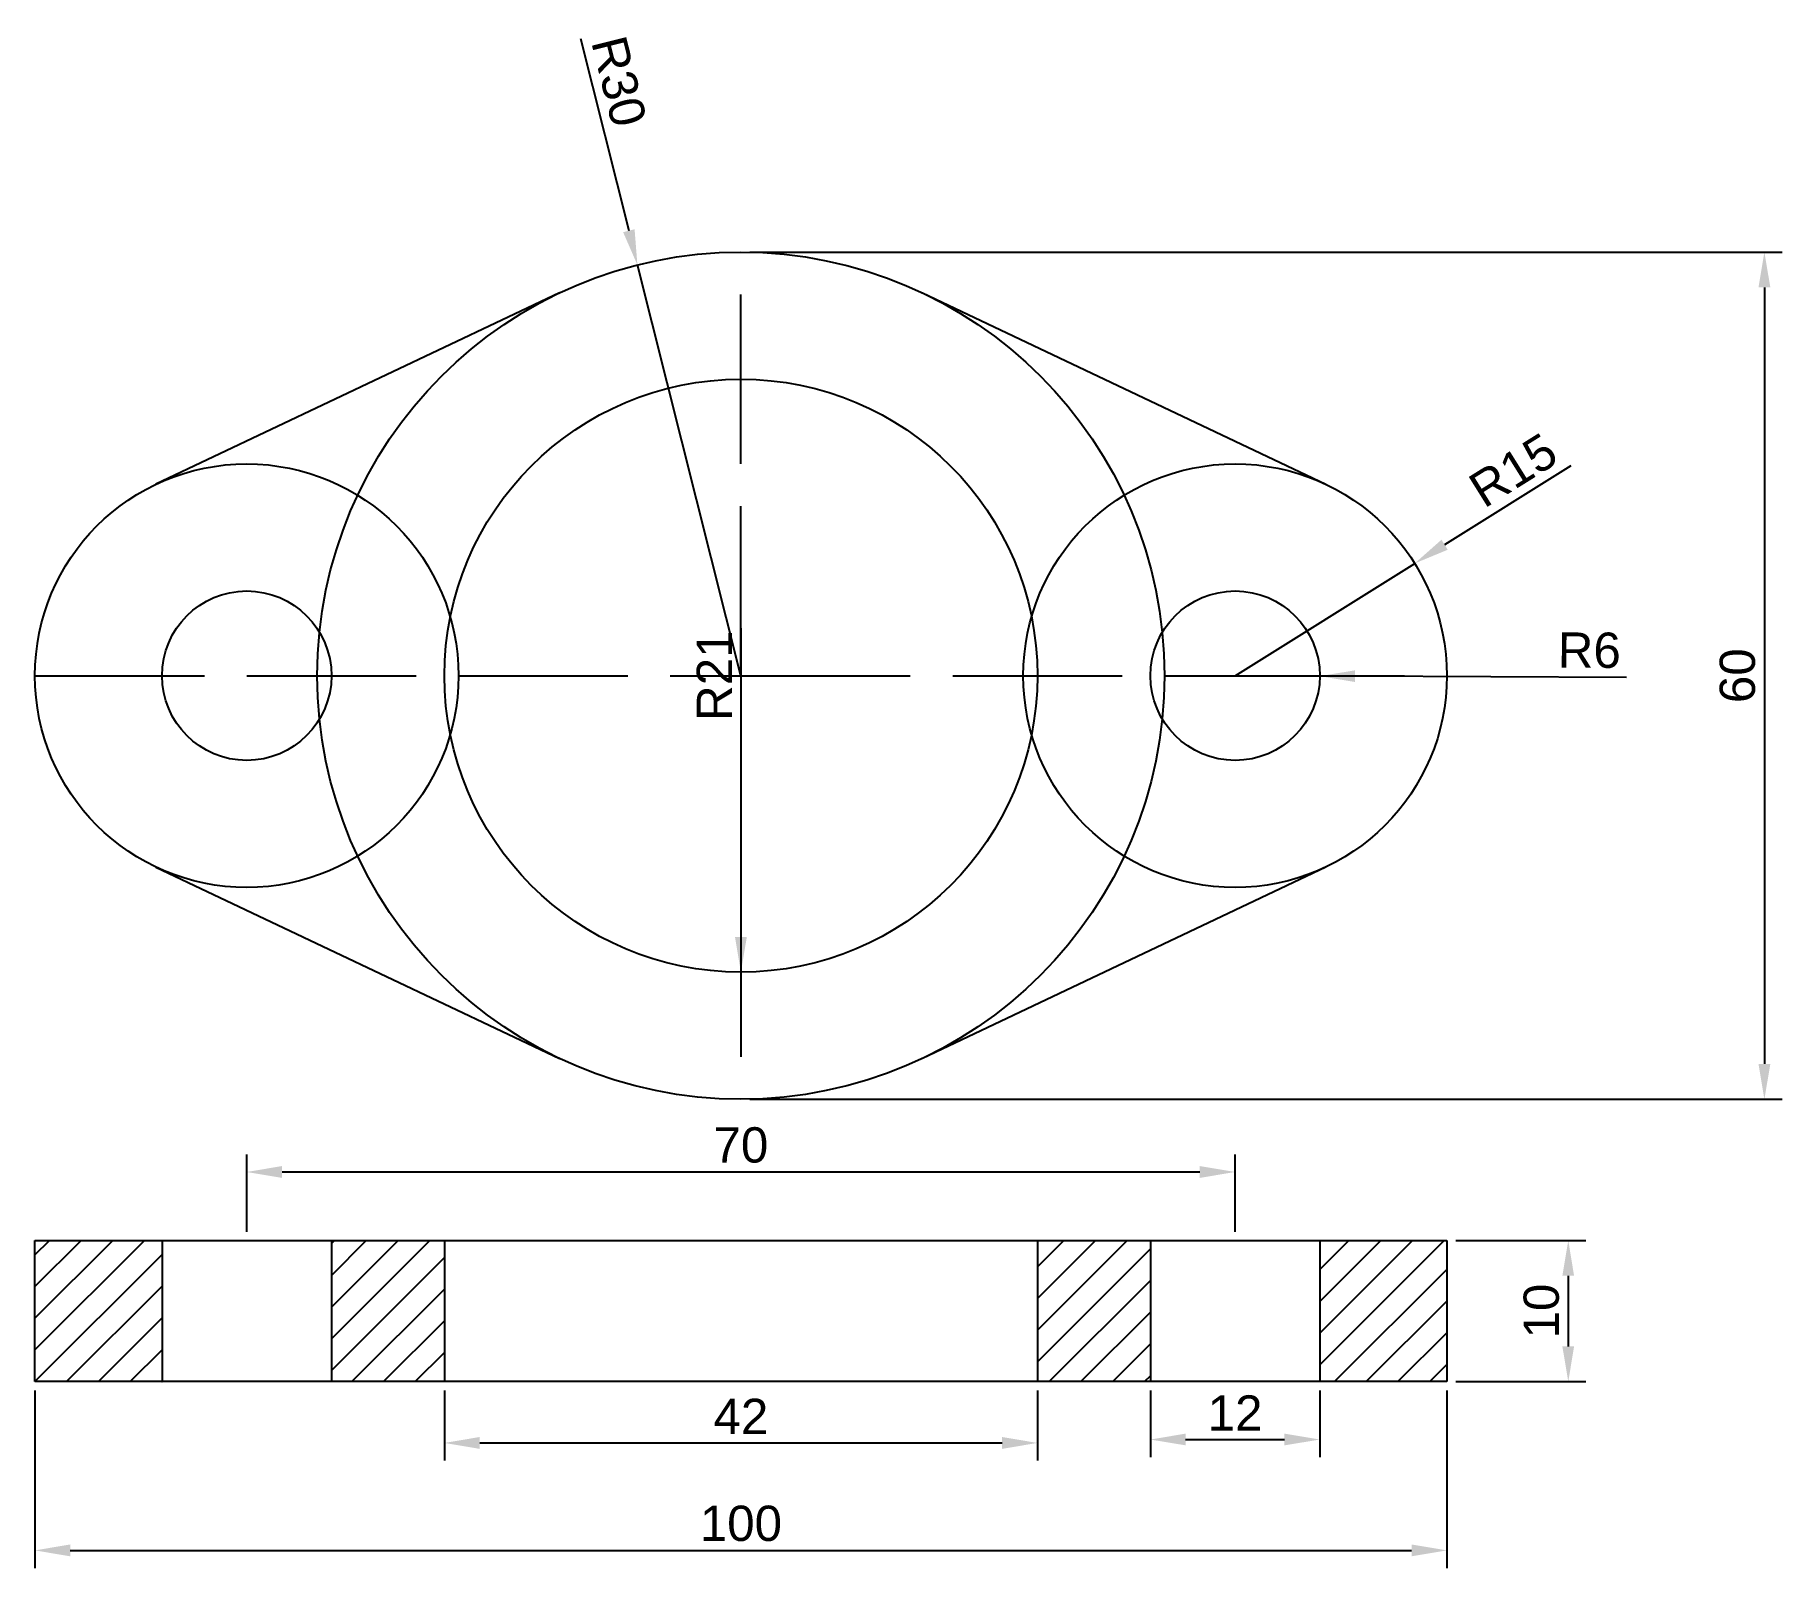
# Model space of a CAD drawing. Header units: centimetres. Extents: x 0 to 124, y -13 to 95.
import ezdxf

# ---------------------------------------------------------------- set-up
doc = ezdxf.new("R2010")
doc.units = ezdxf.units.CM
doc.linetypes.add('ACAD_ISO02W100', pattern=[15, 12, -3])
for name, color, linetype, true_color in [('Cotas', 7, 'Continuous', 0xf50000), ('Guias', 7, 'ACAD_ISO02W100', 0xc2ced6), ('Lineas', 7, 'Continuous', 0xc2ced6), ('Sombreado', 7, 'Continuous', 0x1bdad0)]:
    doc.layers.add(name, color=color, linetype=linetype, true_color=true_color)
doc.styles.get("Standard").update_dxf_attribs({"font": 'arial.ttf'})
doc.dimstyles.new('ISO-25', dxfattribs={"dimtxt": 2.5, "dimasz": 2.5, "dimexe": 1.25, "dimexo": 0.625, "dimtad": 1, "dimtxsty": 'Standard', "dimcen": 2.5, "dimadec": 0, "dimazin": 0, "dimtfac": 1, "dimtmove": 0, "dimatfit": 3, "dimfxl": 1, "dimarcsym": 0})

# ---------------------------------------------------------------- blocks, each defined once
blk = doc.blocks.new('*D2')
at = {"layer": 'Cotas', "color": 0, "lineweight": -2, "transparency": 16777216}
blk.add_line((50, 53.37), (50, 31.5), dxfattribs=at)
at = {"layer": 'Cotas', "color": 0, "transparency": 16777216}
blk.add_solid([(49.58, 31.5), (50.42, 31.5), (50, 29)], dxfattribs=at)
at = {"layer": 'Defpoints', "color": 0, "transparency": 16777216}
for p in [(50, 50), (50, 29)]:
    blk.add_point(p, dxfattribs=at)
at = {"layer": 'Cotas', "color": 0, "transparency": 16777216, "insert": (48.12, 50), "char_height": 2.5, "attachment_point": 5, "rotation": 90}
blk.add_mtext('R21', dxfattribs=at)
blk = doc.blocks.new('*D3')
at = {"layer": 'Cotas', "color": 0, "lineweight": -2, "transparency": 16777216}
for p, q in [((38.63, 95.13), (42.06, 81.52)), ((50, 50), (42.67, 79.09))]:
    blk.add_line(p, q, dxfattribs=at)
at = {"layer": 'Cotas', "color": 0, "transparency": 16777216}
blk.add_solid([(42.47, 81.62), (41.66, 81.41), (42.67, 79.09)], dxfattribs=at)
at = {"layer": 'Defpoints', "color": 0, "transparency": 16777216}
for p in [(42.67, 79.09), (50, 50)]:
    blk.add_point(p, dxfattribs=at)
at = {"layer": 'Cotas', "color": 0, "transparency": 16777216, "insert": (41.36, 92.09), "char_height": 2.5, "attachment_point": 5, "rotation": 284.1368}
blk.add_mtext('R30', dxfattribs=at)
blk = doc.blocks.new('*D4')
at = {"layer": 'Cotas', "color": 0, "lineweight": -2, "transparency": 16777216}
for p, q in [((85, 50), (91, 49.97)), ((112.72, 49.88), (93.5, 49.96))]:
    blk.add_line(p, q, dxfattribs=at)
at = {"layer": 'Cotas', "color": 0, "transparency": 16777216}
blk.add_solid([(93.5, 50.38), (93.5, 49.55), (91, 49.97)], dxfattribs=at)
at = {"layer": 'Defpoints', "color": 0, "transparency": 16777216}
for p in [(85, 50), (91, 49.97)]:
    blk.add_point(p, dxfattribs=at)
at = {"layer": 'Cotas', "color": 0, "transparency": 16777216, "insert": (110.09, 51.79), "char_height": 2.5, "attachment_point": 5, "rotation": 359.7486}
blk.add_mtext('R6', dxfattribs=at)
blk = doc.blocks.new('*D5')
at = {"layer": 'Cotas', "color": 0, "lineweight": -2, "transparency": 16777216}
for p, q in [((108.78, 64.86), (99.84, 59.27)), ((85, 50), (97.72, 57.95))]:
    blk.add_line(p, q, dxfattribs=at)
at = {"layer": 'Cotas', "color": 0, "transparency": 16777216}
blk.add_solid([(99.62, 59.63), (100.06, 58.92), (97.72, 57.95)], dxfattribs=at)
at = {"layer": 'Defpoints', "color": 0, "transparency": 16777216}
for p in [(97.72, 57.95), (85, 50)]:
    blk.add_point(p, dxfattribs=at)
at = {"layer": 'Cotas', "color": 0, "transparency": 16777216, "insert": (104.7, 64.55), "char_height": 2.5, "attachment_point": 5, "rotation": 31.9997}
blk.add_mtext('R15', dxfattribs=at)
blk = doc.blocks.new('*D6')
at = {"layer": 'Cotas', "color": 0, "lineweight": -2, "transparency": 16777216}
for p, q in [((50.63, 80), (123.74, 80)), ((122.49, 77.5), (122.49, 22.5)), ((50.63, 20), (123.74, 20))]:
    blk.add_line(p, q, dxfattribs=at)
at = {"layer": 'Cotas', "color": 0, "transparency": 16777216}
for points in [[(122.07, 77.5), (122.91, 77.5), (122.49, 80)], [(122.07, 22.5), (122.91, 22.5), (122.49, 20)]]:
    blk.add_solid(points, dxfattribs=at)
at = {"layer": 'Defpoints', "color": 0, "transparency": 16777216}
for p in [(50, 80), (50, 20), (122.49, 20)]:
    blk.add_point(p, dxfattribs=at)
at = {"layer": 'Cotas', "color": 0, "transparency": 16777216, "insert": (120.59, 50), "char_height": 2.5, "attachment_point": 5, "rotation": 90}
blk.add_mtext('60', dxfattribs=at)
blk = doc.blocks.new('*D7')
at = {"layer": 'Cotas', "color": 0, "lineweight": -2, "transparency": 16777216}
for p, q in [((15, 10.62), (15, 16.1)), ((85, 10.62), (85, 16.1)), ((17.5, 14.85), (82.5, 14.85))]:
    blk.add_line(p, q, dxfattribs=at)
at = {"layer": 'Cotas', "color": 0, "transparency": 16777216}
for points in [[(17.5, 15.27), (17.5, 14.43), (15, 14.85)], [(82.5, 15.27), (82.5, 14.43), (85, 14.85)]]:
    blk.add_solid(points, dxfattribs=at)
at = {"layer": 'Defpoints', "color": 0, "transparency": 16777216}
for p in [(85, 14.85), (15, 10), (85, 10)]:
    blk.add_point(p, dxfattribs=at)
at = {"layer": 'Cotas', "color": 0, "transparency": 16777216, "insert": (50, 16.75), "char_height": 2.5, "attachment_point": 5}
blk.add_mtext('70', dxfattribs=at)
blk = doc.blocks.new('*D8')
at = {"layer": 'Cotas', "color": 0, "lineweight": -2, "transparency": 16777216}
for p, q in [((29, -0.63), (29, -5.59)), ((71, -0.63), (71, -5.59)), ((31.5, -4.34), (68.5, -4.34))]:
    blk.add_line(p, q, dxfattribs=at)
at = {"layer": 'Cotas', "color": 0, "transparency": 16777216}
for points in [[(31.5, -3.92), (31.5, -4.76), (29, -4.34)], [(68.5, -3.92), (68.5, -4.76), (71, -4.34)]]:
    blk.add_solid(points, dxfattribs=at)
at = {"layer": 'Defpoints', "color": 0, "transparency": 16777216}
for p in [(29, 0), (71, 0), (71, -4.34)]:
    blk.add_point(p, dxfattribs=at)
at = {"layer": 'Cotas', "color": 0, "transparency": 16777216, "insert": (50, -2.46), "char_height": 2.5, "attachment_point": 5}
blk.add_mtext('42', dxfattribs=at)
blk = doc.blocks.new('*D9')
at = {"layer": 'Cotas', "color": 0, "lineweight": -2, "transparency": 16777216}
for p, q in [((79, -0.63), (79, -5.35)), ((91, -0.63), (91, -5.35)), ((81.5, -4.1), (88.5, -4.1))]:
    blk.add_line(p, q, dxfattribs=at)
at = {"layer": 'Cotas', "color": 0, "transparency": 16777216}
for points in [[(81.5, -3.68), (81.5, -4.51), (79, -4.1)], [(88.5, -3.68), (88.5, -4.51), (91, -4.1)]]:
    blk.add_solid(points, dxfattribs=at)
at = {"layer": 'Defpoints', "color": 0, "transparency": 16777216}
for p in [(79, 0), (91, 0), (91, -4.1)]:
    blk.add_point(p, dxfattribs=at)
at = {"layer": 'Cotas', "color": 0, "transparency": 16777216, "insert": (85, -2.22), "char_height": 2.5, "attachment_point": 5}
blk.add_mtext('12', dxfattribs=at)
blk = doc.blocks.new('*D10')
at = {"layer": 'Cotas', "color": 0, "lineweight": -2, "transparency": 16777216}
for p, q in [((100.63, 10), (109.85, 10)), ((108.6, 7.5), (108.6, 2.5)), ((100.63, 0), (109.85, 0))]:
    blk.add_line(p, q, dxfattribs=at)
at = {"layer": 'Cotas', "color": 0, "transparency": 16777216}
for points in [[(108.18, 7.5), (109.01, 7.5), (108.6, 10)], [(108.18, 2.5), (109.01, 2.5), (108.6, 0)]]:
    blk.add_solid(points, dxfattribs=at)
at = {"layer": 'Defpoints', "color": 0, "transparency": 16777216}
for p in [(100, 10), (100, 0), (108.6, 0)]:
    blk.add_point(p, dxfattribs=at)
at = {"layer": 'Cotas', "color": 0, "transparency": 16777216, "insert": (106.7, 5), "char_height": 2.5, "attachment_point": 5, "rotation": 90}
blk.add_mtext('10', dxfattribs=at)
blk = doc.blocks.new('*D11')
at = {"layer": 'Cotas', "color": 0, "lineweight": -2, "transparency": 16777216}
for p, q in [((0, -0.63), (0, -13.2)), ((100, -0.63), (100, -13.2)), ((2.5, -11.95), (97.5, -11.95))]:
    blk.add_line(p, q, dxfattribs=at)
at = {"layer": 'Cotas', "color": 0, "transparency": 16777216}
for points in [[(2.5, -11.53), (2.5, -12.37), (0, -11.95)], [(97.5, -11.53), (97.5, -12.37), (100, -11.95)]]:
    blk.add_solid(points, dxfattribs=at)
at = {"layer": 'Defpoints', "color": 0, "transparency": 16777216}
for p in [(0, 0), (100, 0), (100, -11.95)]:
    blk.add_point(p, dxfattribs=at)
at = {"layer": 'Cotas', "color": 0, "transparency": 16777216, "insert": (50, -10.05), "char_height": 2.5, "attachment_point": 5}
blk.add_mtext('100', dxfattribs=at)

msp = doc.modelspace()

# ---------------------------------------------------------------- hatches: boundary and pattern name
at = {"layer": 'Sombreado'}
h = msp.add_hatch(dxfattribs=at)
h.set_pattern_fill('ANSI31', color=256, scale=0.5)
h.paths.add_polyline_path([(9, 10), (0, 10), (0, 0), (9, 0)])
h.paths.add_polyline_path([(29, 10), (21, 10), (21, 0), (29, 0)])
h.paths.add_polyline_path([(79, 10), (71, 10), (71, 0), (79, 0)])
h.paths.add_polyline_path([(100, 10), (91, 10), (91, 0), (100, 0)])

# ---------------------------------------------------------------- linework, layer by layer
at = {"layer": 'Guias'}
for p, q in [((50, 50), (50, 80)), ((0, 50), (15, 50)), ((15, 50), (50, 50)), ((50, 50), (85, 50)), ((50, 50), (50, 20)), ((85, 50), (100, 50))]:
    msp.add_line(p, q, dxfattribs=at)
at = {"layer": 'Lineas'}
for p, q in [((37.143, 77.105), (8.571, 63.553)), ((62.857, 77.105), (91.429, 63.553)), ((8.571, 36.447), (37.143, 22.895)), ((91.429, 36.447), (62.857, 22.895)), ((0, 10), (9, 10)), ((0, 0), (0, 10)), ((9, 10), (15, 10)), ((9, 10), (9, 0)), ((15, 10), (21, 10)), ((21, 10), (29, 10)), ((21, 10), (21, 0)), ((29, 10), (50, 10)), ((29, 10), (29, 0)), ((50, 10), (71, 10)), ((71, 10), (79, 10)), ((71, 10), (71, 0)), ((79, 10), (85, 10)), ((79, 10), (79, 0)), ((85, 10), (91, 10)), ((91, 10), (100, 10)), ((91, 10), (91, 0)), ((100, 10), (100, 0)), ((9, 0), (0, 0)), ((15, 0), (9, 0)), ((21, 0), (15, 0)), ((29, 0), (21, 0)), ((50, 0), (29, 0)), ((71, 0), (50, 0)), ((79, 0), (71, 0)), ((85, 0), (79, 0)), ((91, 0), (85, 0)), ((100, 0), (91, 0))]:
    msp.add_line(p, q, dxfattribs=at)
for centre, radius in [((50, 50), 30), ((50, 50), 21), ((15, 50), 15), ((85, 50), 15), ((15, 50), 6), ((85, 50), 6)]:
    msp.add_circle(centre, radius, dxfattribs=at)

# ---------------------------------------------------------------- dimensions: what is measured, and where the dimension line sits
at = {"layer": 'Cotas'}
for center, mpoint, picture, middle in [((50, 50), (42.673, 79.091), '*D3', (39.515, 91.629)), ((85, 50), (97.721, 57.949), '*D5', (105.712, 62.942)), ((50, 50), (50, 29), '*D2', (50, 50)), ((85, 50), (91, 49.974), '*D4', (110.085, 49.89))]:
    dim = msp.add_radius_dim(center=center, mpoint=mpoint, dimstyle='ISO-25', dxfattribs=at)
    dim.commit()
    dim.dimension.update_dxf_attribs({"geometry": picture, "text_midpoint": middle, "dimtype": 164})
for base, p1, p2, picture, middle in [((122.49, 20), (50, 80), (50, 20), '*D6', (120.589, 50)), ((108.598, 0), (100, 10), (100, 0), '*D10', (106.696, 5))]:
    dim = msp.add_linear_dim(base=base, p1=p1, p2=p2, angle=90, dimstyle='ISO-25', dxfattribs=at)
    dim.commit()
    dim.dimension.update_dxf_attribs({"geometry": picture, "text_midpoint": middle})
for base, p1, p2, picture, middle in [((85, 14.849), (15, 10), (85, 10), '*D7', (50, 16.75)), ((100, -11.951), (0, 0), (100, 0), '*D11', (50, -10.05)), ((71, -4.34), (29, 0), (71, 0), '*D8', (50, -2.46)), ((91, -4.096), (79, 0), (91, 0), '*D9', (85, -2.216))]:
    dim = msp.add_linear_dim(base=base, p1=p1, p2=p2, dimstyle='ISO-25', dxfattribs=at)
    dim.commit()
    dim.dimension.update_dxf_attribs({"geometry": picture, "text_midpoint": middle})

doc.saveas('drawing.dxf')
